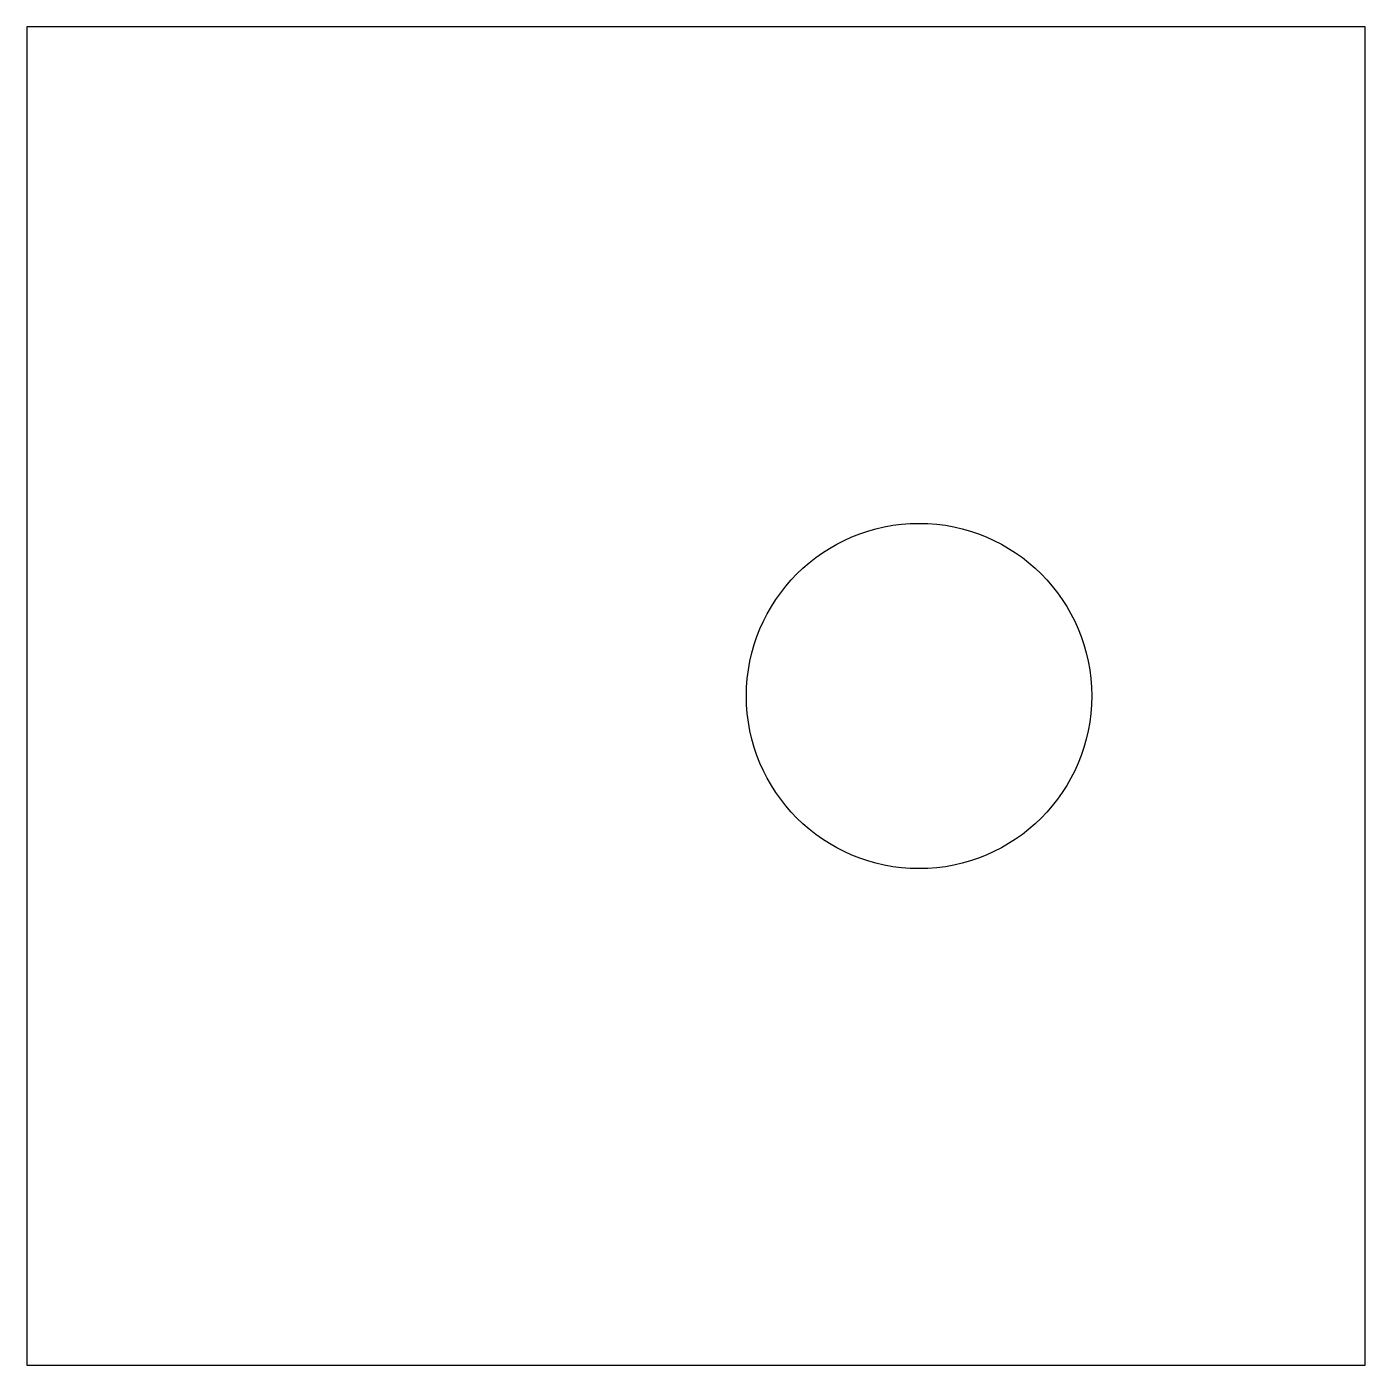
# Model space of a CAD drawing. Header units: inches. Extents: x 2 to 2.75, y 2 to 2.75.
import ezdxf

# ---------------------------------------------------------------- set-up
doc = ezdxf.new("R2010")
doc.units = ezdxf.units.IN
doc.header["$MEASUREMENT"] = 0
doc.layers.get('0').update_dxf_attribs({"linetype": 'CONTINUOUS'})

msp = doc.modelspace()

# ---------------------------------------------------------------- linework, layer by layer
for p, q in [((2, 2.75, 0.0625), (2, 2, 0.0625)), ((2.75, 2.75, 0.0625), (2, 2.75, 0.0625)), ((2.75, 2, 0.0625), (2.75, 2.75, 0.0625)), ((2, 2, 0.0625), (2.75, 2, 0.0625))]:
    msp.add_line(p, q)
msp.add_circle((2.5, 2.375), 0.09675)

doc.saveas('drawing.dxf')
